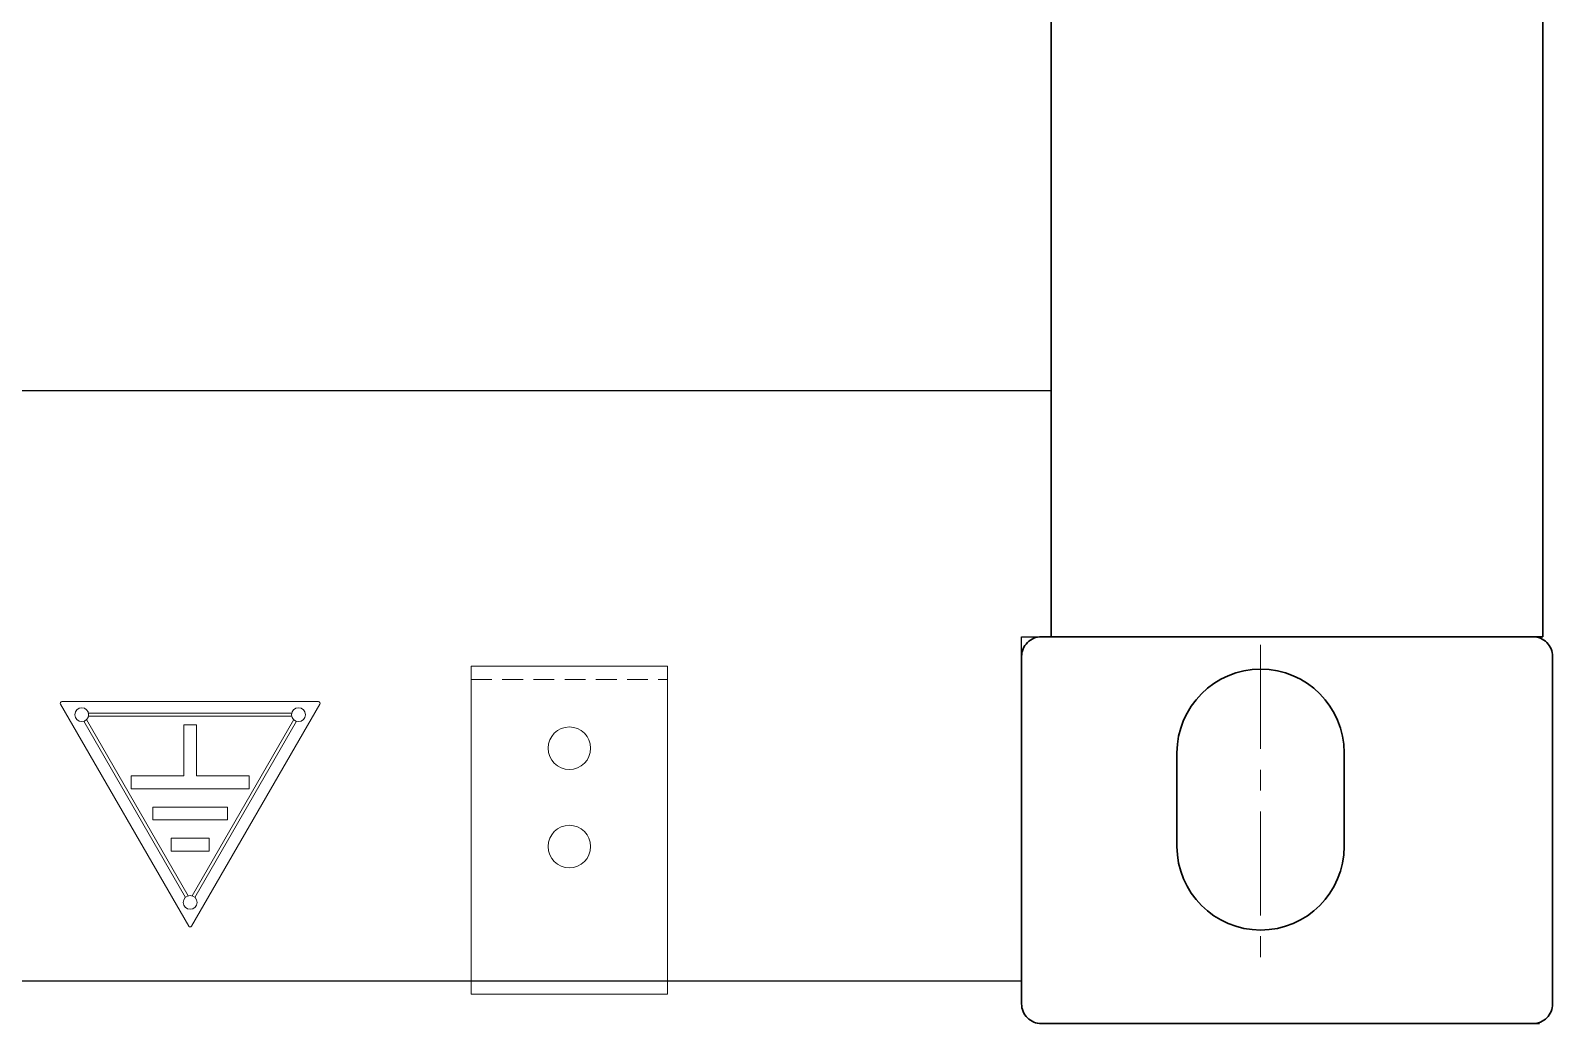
# Model space of a CAD drawing. Header units: millimetres. Extents: x 0 to 87554, y -20854 to 20404.
# Drawn here: x 16705.7 to 17170.1, y -7337.6 to -7034.6 of the extents above; entities that cross this region are included whole.
import ezdxf

# ---------------------------------------------------------------- set-up
doc = ezdxf.new("R2010")
doc.units = ezdxf.units.MM
doc.linetypes.add('CENTER', pattern=[50.8, 31.75, -6.35, 6.35, -6.35])
doc.linetypes.add('HIDDEN', pattern=[9.525, 6.35, -3.175])
doc.layers.get('0').update_dxf_attribs({"lineweight": 15})
for name, color, linetype, lineweight in [('AM_0', 7, 'Continuous', 30), ('AM_7N', 4, 'CENTER', 15), ('THICK', 7, 'Continuous', 0)]:
    doc.layers.add(name, color=color, linetype=linetype, lineweight=lineweight)

# ---------------------------------------------------------------- blocks, each defined once
blk = doc.blocks.new('EY5TYU56Y5R4')
at = {"color": 6, "lineweight": 13}
blk.add_lwpolyline([(-62562.01, -56216.34), (-62562.01, -56116.34), (-62622.01, -56116.34), (-62622.01, -56216.34)], close=True, dxfattribs=at)
at = {"color": 6, "linetype": 'HIDDEN', "lineweight": 13}
blk.add_lwpolyline([(-62562.01, -56212.34), (-62562.01, -56120.34), (-62622.01, -56120.34), (-62622.01, -56212.34)], close=True, dxfattribs=at)
at = {"color": 6, "lineweight": 13}
for centre in [(-62592.01, -56141.34), (-62592.01, -56171.34)]:
    blk.add_circle(centre, 6.5, dxfattribs=at)
blk = doc.blocks.new('EY5IU78I87UI786')
at = {"color": 2}
for p, q in [((872260.31, -72846.13), (872299.44, -72913.91)), ((872339.01, -72845.38), (872260.74, -72845.38)), ((872330.91, -72848.88), (872268.85, -72848.88)), ((872300.31, -72913.91), (872339.44, -72846.13)), ((872267.39, -72851.39), (872298.42, -72905.15)), ((872299.29, -72904.65), (872268.26, -72850.9)), ((872268.84, -72849.88), (872330.91, -72849.88)), ((872297.92, -72852.48), (872297.92, -72868.04)), ((872301.84, -72852.48), (872297.92, -72852.48)), ((872331.5, -72850.9), (872300.46, -72904.65)), ((872301.33, -72905.15), (872332.36, -72851.39)), ((872301.84, -72868.04), (872301.84, -72852.48)), ((872281.88, -72868.04), (872281.88, -72871.96)), ((872297.92, -72868.04), (872281.88, -72868.04)), ((872281.88, -72871.96), (872317.88, -72871.96)), ((872317.88, -72868.04), (872301.84, -72868.04)), ((872317.88, -72871.96), (872317.88, -72868.04)), ((872288.51, -72877.56), (872288.51, -72881.48)), ((872311.25, -72877.56), (872288.51, -72877.56)), ((872288.51, -72881.48), (872311.25, -72881.48)), ((872311.25, -72881.48), (872311.25, -72877.56)), ((872294.06, -72887.08), (872294.06, -72891)), ((872305.7, -72887.08), (872294.06, -72887.08)), ((872294.06, -72891), (872305.7, -72891)), ((872305.7, -72891), (872305.7, -72887.08))]:
    blk.add_line(p, q, dxfattribs=at)
for centre in [(872266.81, -72849.38), (872332.95, -72849.38), (872299.88, -72906.67)]:
    blk.add_circle(centre, 2.1, dxfattribs=at)
for centre, start, end in [((872260.74, -72845.88), 90, 210), ((872339.01, -72845.88), 330, 90), ((872299.88, -72913.66), 210, 330)]:
    blk.add_arc(centre, 0.5, start, end, dxfattribs=at)

msp = doc.modelspace()

# ---------------------------------------------------------------- linework, layer by layer
at = {"layer": 'AM_0'}
msp.add_line((17166.098, -7337.638), (17014.108, -7337.638), dxfattribs=at)
for points in [[(17015.102, -7219.638), (17167.102, -7219.638), (17167.102, -4559.638), (17015.102, -4559.638)], [(17017.102, -4559.638), (17017.102, -7219.638)]]:
    msp.add_lwpolyline(points, dxfattribs=at)
for points in [[(17164.102, -7219.638), (17014.108, -7219.638, 0.4142136), (17008.102, -7225.644), (17008.102, -7331.632, 0.4142136), (17014.108, -7337.638), (17164.096, -7337.638, 0.4142136), (17170.102, -7331.632), (17170.102, -7225.638, 0.4142138)], [(17106.539, -7255.056, 1), (17055.488, -7255.056), (17055.488, -7283.584, 1), (17106.539, -7283.584)]]:
    msp.add_lwpolyline(points, format="xyb", close=True, dxfattribs=at)
at = {"layer": 'AM_7N'}
msp.add_line((17081.013, -7222.098), (17081.013, -7322.198), dxfattribs=at)
at = {"layer": 'THICK', "lineweight": -3}
msp.add_lwpolyline([(17008.102, -7219.638), (17017.102, -7219.638), (17017.102, -7144.638), (14885.102, -7144.638), (14885.102, -7219.638), (14894.102, -7219.638), (14894.102, -7324.638), (17008.102, -7324.638)], close=True, dxfattribs=at)

# ---------------------------------------------------------------- block references
at = {"lineweight": -3, "xscale": -1}
msp.add_blockref('EY5TYU56Y5R4', (-45721.905, 48887.697), dxfattribs=at)
at = {"layer": 'THICK', "lineweight": -3, "xscale": -1}
msp.add_blockref('EY5IU78I87UI786', (889054.288, 65605.984), dxfattribs=at)

doc.saveas('drawing.dxf')
